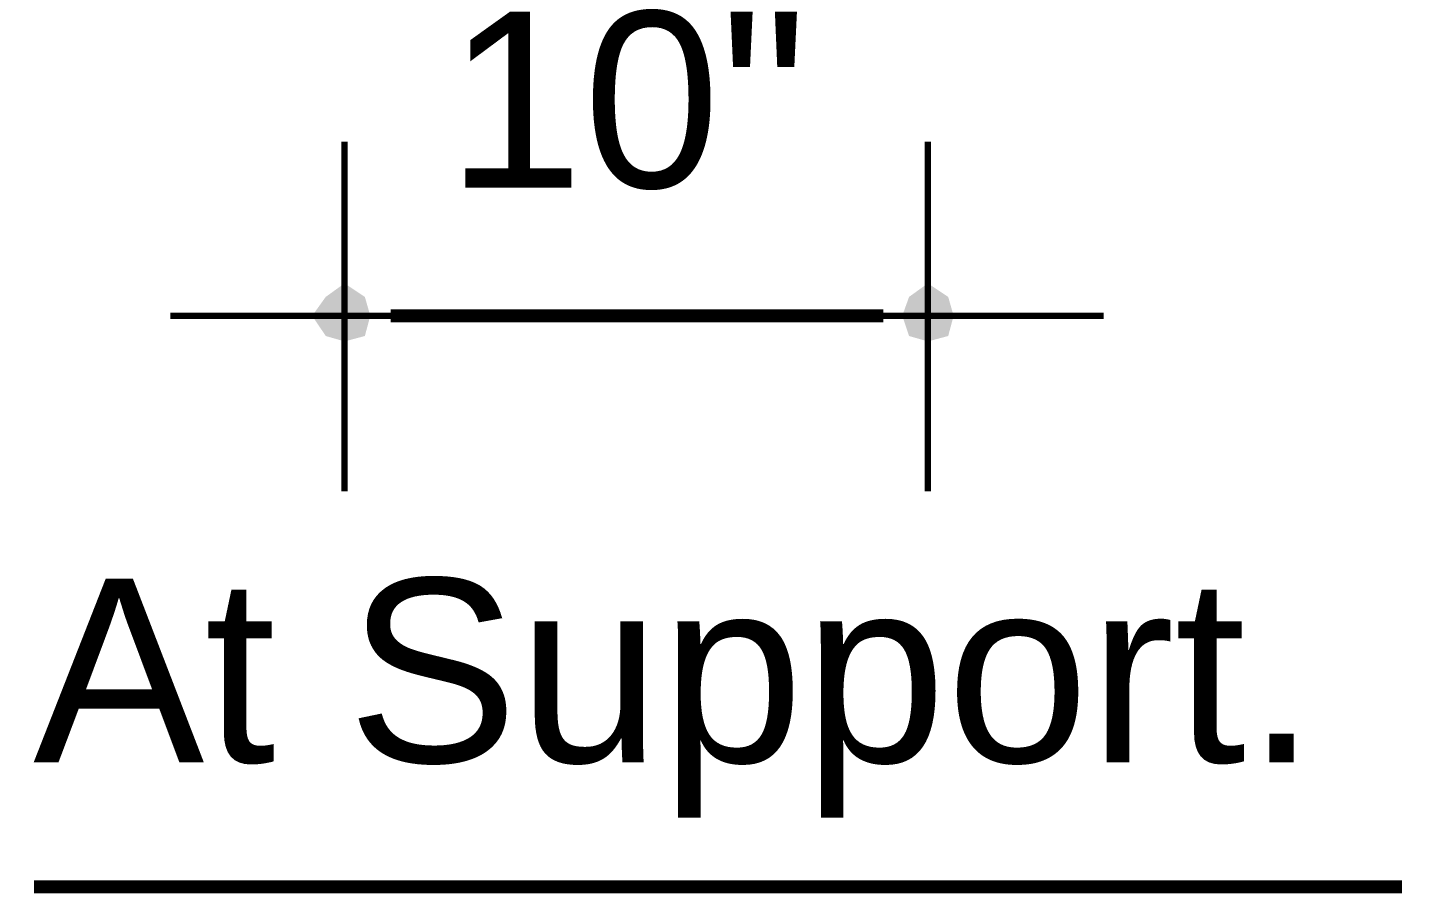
# Model space of a CAD drawing. Header units: millimetres. Extents: x 5 to 350, y 3 to 213.
# Drawn here: x 190.93 to 208.96, y 146.21 to 157.52 of the extents above; entities that cross this region are included whole.
import ezdxf

# ---------------------------------------------------------------- set-up
doc = ezdxf.new("R2010")
doc.units = ezdxf.units.MM
for name, color, linetype in [('H', 251, 'Continuous'), ('P', 255, 'Continuous'), ('T', 255, 'Continuous')]:
    doc.layers.add(name, color=color, linetype=linetype)
doc.styles.get("Standard").update_dxf_attribs({"font": 'arial.ttf'})

msp = doc.modelspace()

# ---------------------------------------------------------------- hatches: boundary and pattern name
at = {"layer": 'H', "linetype": 'Continuous'}
for points in [[(195.068, 153.758), (194.822, 154.005), (195.068, 154.182), (195.068, 153.758)], [(195.068, 153.758), (195.068, 154.182), (195.333, 154.005), (195.068, 153.758)], [(202.688, 153.758), (202.442, 154.005), (202.688, 154.182), (202.688, 153.758)], [(202.688, 153.758), (202.688, 154.182), (202.953, 154.005), (202.688, 153.758)], [(194.645, 153.758), (194.822, 154.005), (195.068, 153.758), (194.645, 153.758)], [(195.068, 153.758), (195.333, 154.005), (195.404, 153.758), (195.068, 153.758)], [(202.353, 153.758), (202.442, 154.005), (202.688, 153.758), (202.353, 153.758)], [(202.688, 153.758), (202.953, 154.005), (203.024, 153.758), (202.688, 153.758)], [(194.822, 153.494), (194.645, 153.758), (195.068, 153.758), (194.822, 153.494)], [(195.068, 153.423), (194.822, 153.494), (195.068, 153.758), (195.068, 153.423)], [(195.068, 153.423), (195.068, 153.758), (195.333, 153.494), (195.068, 153.423)], [(195.333, 153.494), (195.068, 153.758), (195.404, 153.758), (195.333, 153.494)], [(202.442, 153.494), (202.353, 153.758), (202.688, 153.758), (202.442, 153.494)], [(202.688, 153.423), (202.442, 153.494), (202.688, 153.758), (202.688, 153.423)], [(202.688, 153.423), (202.688, 153.758), (202.953, 153.494), (202.688, 153.423)], [(202.953, 153.494), (202.688, 153.758), (203.024, 153.758), (202.953, 153.494)]]:
    msp.add_hatch(color=256, dxfattribs=at).paths.add_polyline_path(points)

# ---------------------------------------------------------------- linework, layer by layer
at = {"layer": 'P'}
for points, const_width in [([(195.068, 151.465), (195.068, 156.034)], 0.085), ([(202.688, 156.034), (202.688, 151.465)], 0.085), ([(197.362, 153.758), (192.793, 153.758)], 0.085), ([(195.668, 153.758), (202.106, 153.758)], 0.169), ([(200.413, 153.758), (204.982, 153.758)], 0.085), ([(191.012, 146.297), (208.88, 146.297)], 0.169)]:
    msp.add_lwpolyline(points, dxfattribs=dict(at, const_width=const_width))

# ---------------------------------------------------------------- texts
at = {"layer": 'T', "attachment_point": 7}
for s, insert, char_height in [('{\\fArial|b0|i0|c0|p18;10"}', (196.4, 155.4), 2.3), ('{\\fArial|b0|i0|c0|p18;At Support.}', (191, 147.2), 2.4)]:
    msp.add_mtext(s, dxfattribs=dict(at, insert=insert, char_height=char_height))

doc.saveas('drawing.dxf')
